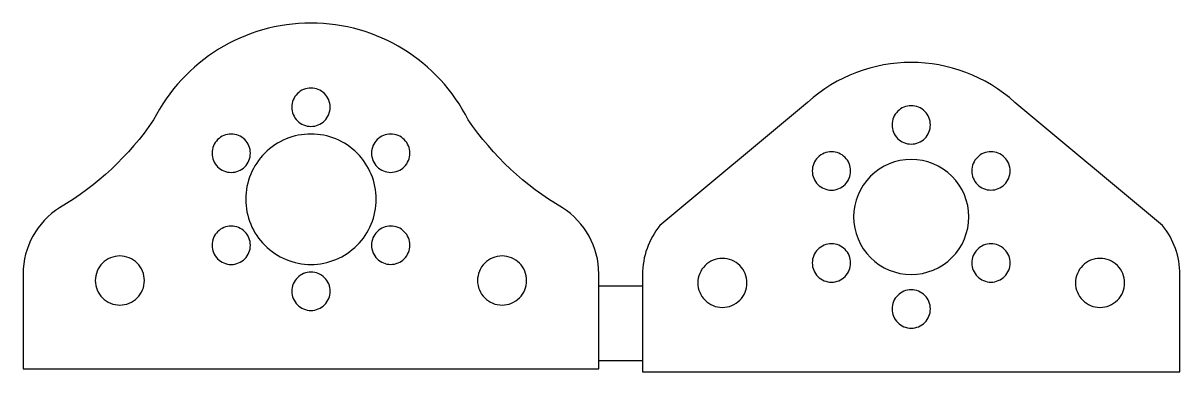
# Model space of a CAD drawing. Extents: x 0.3 to 75.6, y 0.5 to 23.2.
import ezdxf

# ---------------------------------------------------------------- set-up
doc = ezdxf.new("R2010")
doc.units = 0
doc.layers.get('0').update_dxf_attribs({"linetype": 'CONTINUOUS'})

msp = doc.modelspace()

# ---------------------------------------------------------------- linework, layer by layer
for points in [[(0.286, 0.703), (37.786, 0.703), (37.786, 6.9, 0.258269), (35.411, 11.19, -0.109295), (29.283, 16.925, 0.615396), (8.788, 16.925, -0.109295), (2.66, 11.19, 0.258269), (0.286, 6.9)], [(40.637, 0.499), (75.637, 0.499), (75.637, 6.855, 0.17152), (74.512, 10.036), (64.894, 18.065, 0.385337), (51.379, 18.065), (41.761, 10.036, 0.17152), (40.637, 6.855)], [(19.034, 19.001, 0.414214), (17.784, 17.751, 0.414214), (19.034, 16.501, 0.414214), (20.284, 17.751, 0.414214)], [(58.136, 17.847, 0.414214), (56.886, 16.597, 0.414214), (58.136, 15.347, 0.414214), (59.386, 16.597, 0.414214)], [(13.84, 16.001, 0.414214), (12.59, 14.751, 0.414214), (13.84, 13.501, 0.414214), (15.09, 14.751, 0.414214)], [(19.036, 16.003, 0.414214), (14.786, 11.753, 0.414214), (19.036, 7.503, 0.414214), (23.286, 11.753, 0.414214)], [(24.23, 16.003, 0.414214), (22.98, 14.753, 0.414214), (24.23, 13.503, 0.414214), (25.48, 14.753, 0.414214)], [(52.941, 14.847, 0.414214), (51.691, 13.597, 0.414214), (52.941, 12.347, 0.414214), (54.191, 13.597, 0.414214)], [(58.137, 14.349, 0.414214), (54.387, 10.599, 0.414214), (58.137, 6.849, 0.414214), (61.887, 10.599, 0.414214)], [(63.331, 14.849, 0.414214), (62.081, 13.599, 0.414214), (63.331, 12.349, 0.414214), (64.581, 13.599, 0.414214)], [(13.841, 10.002, 0.414214), (12.591, 8.752, 0.414214), (13.841, 7.502, 0.414214), (15.091, 8.752, 0.414214)], [(24.231, 10.004, 0.414214), (22.981, 8.754, 0.414214), (24.231, 7.504, 0.414214), (25.481, 8.754, 0.414214)], [(52.942, 8.848, 0.414214), (51.692, 7.598, 0.414214), (52.942, 6.348, 0.414214), (54.192, 7.598, 0.414214)], [(63.333, 8.85, 0.414214), (62.083, 7.6, 0.414214), (63.333, 6.35, 0.414214), (64.583, 7.6, 0.414214)], [(6.586, 8.053, 0.414214), (4.986, 6.453, 0.414214), (6.586, 4.853, 0.414214), (8.186, 6.453, 0.414214)], [(31.486, 8.053, 0.414214), (29.886, 6.453, 0.414214), (31.486, 4.853, 0.414214), (33.086, 6.453, 0.414214)], [(45.837, 7.899, 0.414214), (44.237, 6.299, 0.414214), (45.837, 4.699, 0.414214), (47.437, 6.299, 0.414214)], [(70.437, 7.899, 0.414214), (68.837, 6.299, 0.414214), (70.437, 4.699, 0.414214), (72.037, 6.299, 0.414214)], [(19.037, 7.004, 0.414214), (17.787, 5.754, 0.414214), (19.037, 4.504, 0.414214), (20.287, 5.754, 0.414214)], [(58.138, 5.85, 0.414214), (56.888, 4.6, 0.414214), (58.138, 3.35, 0.414214), (59.388, 4.6, 0.414214)]]:
    msp.add_lwpolyline(points, format="xyb", close=True)
for points in [[(37.786, 6.097), (40.637, 6.097)], [(37.786, 1.242), (40.637, 1.242)]]:
    msp.add_lwpolyline(points)

doc.saveas('drawing.dxf')
